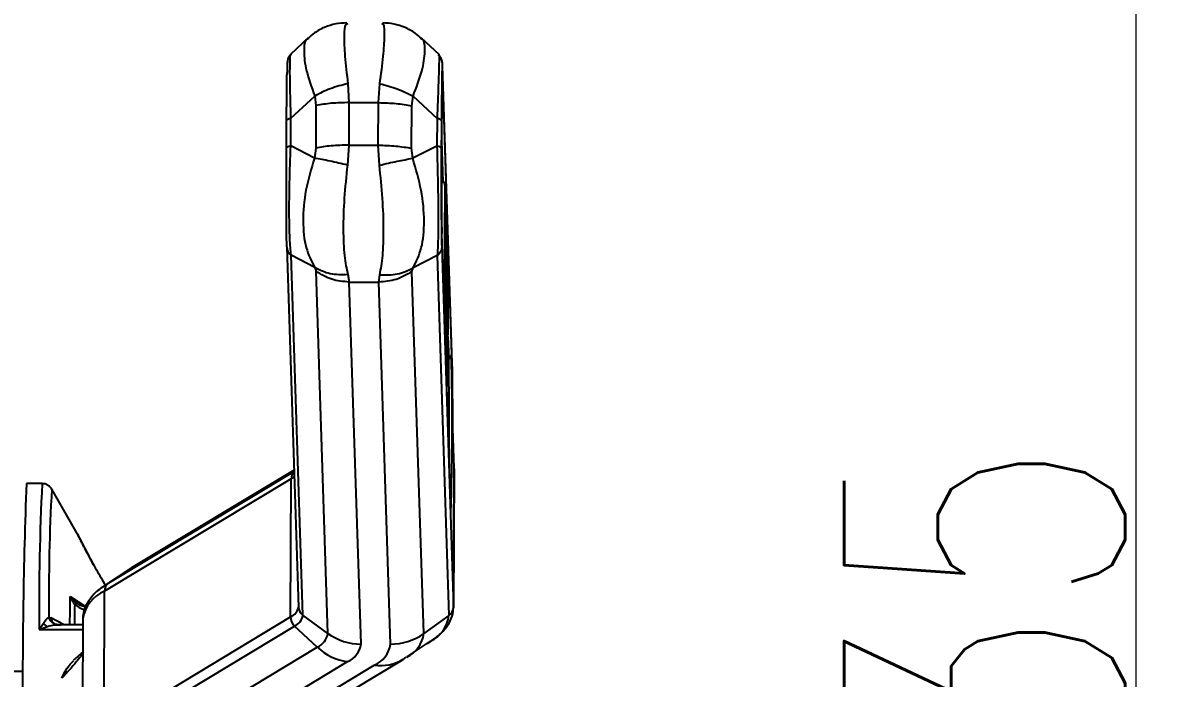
# Model space of a CAD drawing. Header units: millimetres. Extents: x 2312 to 3992, y 755 to 1943.
# Drawn here: x 2991.4 to 3083.6, y 1716.2 to 1769.5 of the extents above; entities that cross this region are included whole.
import ezdxf

# ---------------------------------------------------------------- set-up
doc = ezdxf.new("R2010")
doc.units = ezdxf.units.MM
doc.layers.add('标注', color=3, linetype='Continuous', lineweight=13)
doc.styles.add('SLDTEXTSTYLE1', font='txt.shx', dxfattribs={"width": 0.7, "bigfont": 'gbcbig.shx'})
doc.dimstyles.new('SLDDIMSTYLE12$0', dxfattribs={"dimtxt": 12, "dimasz": 10, "dimexe": 0, "dimexo": 0.0625, "dimgap": 0.875, "dimtad": 1, "dimdec": 1, "dimlfac": 1.8, "dimrnd": 1e-09, "dimzin": 12, "dimdsep": 46, "dimtxsty": 'SLDTEXTSTYLE1', "dimcen": 0.09, "dimdle": 8.16, "dimclrd": 3, "dimclre": 3, "dimadec": 0, "dimazin": 3, "dimtfac": 1, "dimtdec": 1, "dimtofl": 0, "dimtmove": 0, "dimatfit": 3, "dimfxl": 0, "dimfrac": 2, "dimtolj": 1, "dimlwd": 5, "dimlwe": 5, "dimarcsym": 0})

# ---------------------------------------------------------------- blocks, each defined once
blk = doc.blocks.new('*D30')
at = {"layer": 'Defpoints', "color": 0, "transparency": 16777216}
for p in [(2936.869, 1849.508), (2978.693, 1580.673), (3081.89, 1580.673)]:
    blk.add_point(p, dxfattribs=at)
at = {"layer": '标注', "color": 3, "lineweight": 5, "transparency": 16777216}
blk.add_line((2936.931, 1849.508), (3081.89, 1849.508), dxfattribs=at)
at = {"layer": '标注', "color": 3, "linetype": 'Continuous', "lineweight": 5, "transparency": 16777216}
for p, q in [((3081.89, 1839.508), (3081.89, 1590.673)), ((2978.755, 1580.673), (3081.89, 1580.673))]:
    blk.add_line(p, q, dxfattribs=at)
at = {"layer": '标注', "color": 3, "transparency": 16777216}
for points in [[(3080.223, 1839.508), (3083.556, 1839.508), (3081.89, 1849.508)], [(3080.223, 1590.673), (3083.556, 1590.673), (3081.89, 1580.673)]]:
    blk.add_solid(points, dxfattribs=at)
at = {"layer": '标注', "color": 0, "transparency": 16777216, "insert": (3069.586, 1715.09), "char_height": 10, "attachment_point": 5, "rotation": 90, "style": 'SLDTEXTSTYLE1'}
blk.add_mtext('\\A1;{\\H2.28571x;235}', dxfattribs=at)

msp = doc.modelspace()

# ---------------------------------------------------------------- linework, layer by layer
at = {"color": 7, "linetype": 'Continuous', "lineweight": 25}
for p, q in [((3017.815, 1769.422), (3017.728, 1769.376)), ((3020.647, 1769.369), (3020.577, 1769.416)), ((3014.59, 1768.249), (3013.134, 1766.898)), ((3014.63, 1768.203), (3014.581, 1768.182)), ((3023.77, 1768.171), (3023.712, 1768.198)), ((3025.254, 1766.868), (3023.76, 1768.253)), ((3026.296, 1741.804), (3025.51, 1765.975)), ((3026.296, 1741.773), (3025.51, 1765.943)), ((3025.482, 1765.034), (3025.483, 1765.047)), ((3025.504, 1764.944), (3026.234, 1742.493)), ((3017.804, 1764.532), (3017.896, 1762.99)), ((3020.296, 1762.985), (3020.407, 1764.527)), ((3013.175, 1761.725), (3015.108, 1763.519)), ((3015.108, 1763.519), (3015.205, 1762.748)), ((3017.896, 1762.99), (3017.879, 1759.529)), ((3017.896, 1762.99), (3020.296, 1762.985)), ((3020.279, 1759.524), (3020.296, 1762.985)), ((3023.004, 1762.731), (3023.11, 1763.502)), ((3023.11, 1763.502), (3025.055, 1761.699)), ((3015.205, 1762.748), (3015.187, 1759.287)), ((3022.987, 1759.27), (3023.004, 1762.731)), ((3012.811, 1759.278), (3012.822, 1761.527)), ((3013.164, 1759.475), (3013.175, 1761.725)), ((3025.055, 1761.699), (3025.044, 1759.45)), ((3025.421, 1761.5), (3025.41, 1759.251)), ((3025.421, 1758.221), (3025.438, 1761.681)), ((3015.083, 1758.474), (3013.164, 1759.475)), ((3015.187, 1759.287), (3015.083, 1758.474)), ((3017.879, 1759.529), (3017.771, 1757.904)), ((3017.879, 1759.529), (3020.279, 1759.524)), ((3020.374, 1757.898), (3020.279, 1759.524)), ((3023.085, 1758.457), (3022.987, 1759.27)), ((3025.044, 1759.45), (3023.085, 1758.457)), ((3025.429, 1759.882), (3025.539, 1756.509)), ((3025.416, 1756.51), (3025.703, 1756.509)), ((3025.703, 1756.509), (3025.665, 1748.765)), ((3025.735, 1755.527), (3025.703, 1756.509)), ((3025.696, 1752.805), (3025.709, 1755.365)), ((3025.705, 1754.665), (3025.731, 1754.665)), ((3025.709, 1755.365), (3025.731, 1754.665)), ((3025.701, 1753.909), (3025.742, 1753.908)), ((3025.796, 1753.675), (3025.729, 1746.783)), ((3025.806, 1753.358), (3025.796, 1753.675)), ((3025.696, 1752.92), (3025.741, 1752.92)), ((3025.716, 1752.173), (3025.696, 1752.805)), ((3025.797, 1744.71), (3025.806, 1753.358)), ((3026.17, 1729.897), (3025.44, 1752.349)), ((3025.441, 1752.333), (3025.44, 1752.349)), ((3026.171, 1729.882), (3025.441, 1752.333)), ((3025.674, 1748.472), (3025.691, 1751.913)), ((3025.691, 1751.913), (3025.703, 1751.571)), ((3025.714, 1752.255), (3025.735, 1752.255)), ((3025.727, 1751.99), (3025.716, 1752.173)), ((3012.838, 1751.232), (3013.79, 1721.962)), ((3025.437, 1751.236), (3026.389, 1721.966)), ((3025.689, 1751.32), (3025.708, 1751.32)), ((3025.69, 1751.571), (3025.703, 1751.571)), ((3025.703, 1751.571), (3025.708, 1751.32)), ((3025.766, 1749.328), (3025.785, 1751.352)), ((3025.781, 1750.945), (3025.794, 1750.945)), ((3025.794, 1750.945), (3025.791, 1748.574)), ((3025.864, 1751.516), (3025.804, 1751.516)), ((3025.804, 1750.997), (3025.845, 1750.997)), ((3015.113, 1749.569), (3013.194, 1750.57)), ((3014.146, 1721.3), (3013.194, 1750.57)), ((3025.074, 1750.544), (3023.115, 1749.552)), ((3025.074, 1750.544), (3026.025, 1721.275)), ((3025.686, 1750.772), (3025.712, 1750.772)), ((3025.712, 1750.772), (3025.715, 1749.088)), ((3015.113, 1749.569), (3015.221, 1749.268)), ((3016.178, 1719.825), (3015.221, 1749.268)), ((3023.021, 1749.251), (3023.115, 1749.552)), ((3023.978, 1719.809), (3023.021, 1749.251)), ((3025.677, 1749.088), (3025.715, 1749.088)), ((3025.715, 1749.088), (3025.716, 1747.179)), ((3025.728, 1746.81), (3025.726, 1749.309)), ((3025.791, 1748.574), (3025.766, 1749.328)), ((3025.941, 1749.196), (3025.875, 1742.305)), ((3025.952, 1748.879), (3025.941, 1749.196)), ((3017.801, 1748.998), (3017.917, 1748.397)), ((3017.917, 1748.397), (3020.317, 1748.392)), ((3018.874, 1718.954), (3017.917, 1748.397)), ((3020.317, 1748.392), (3020.404, 1748.992)), ((3021.274, 1718.949), (3020.317, 1748.392)), ((3025.557, 1748.766), (3025.665, 1748.765)), ((3025.567, 1748.472), (3025.674, 1748.472)), ((3025.665, 1748.765), (3025.674, 1748.472)), ((3025.739, 1746.473), (3025.759, 1748.577)), ((3025.759, 1748.577), (3025.789, 1747.65)), ((3025.8, 1748.12), (3025.885, 1748.12)), ((3025.8, 1748.113), (3025.895, 1748.112)), ((3025.801, 1748.395), (3025.821, 1748.395)), ((3025.885, 1748.12), (3025.895, 1748.112)), ((3025.942, 1740.231), (3025.952, 1748.879)), ((3025.609, 1747.179), (3025.716, 1747.179)), ((3025.716, 1747.179), (3025.728, 1746.81)), ((3025.751, 1747.651), (3025.789, 1747.65)), ((3025.789, 1747.65), (3025.786, 1745.041)), ((3025.858, 1747.387), (3025.853, 1746.479)), ((3025.888, 1746.448), (3025.858, 1747.387)), ((3025.621, 1746.81), (3025.728, 1746.81)), ((3025.621, 1746.784), (3025.729, 1746.783)), ((3025.631, 1746.473), (3025.739, 1746.473)), ((3025.729, 1746.783), (3025.739, 1746.473)), ((3025.853, 1746.479), (3025.874, 1745.828)), ((3025.874, 1743.582), (3025.888, 1746.448)), ((3025.912, 1744.849), (3025.931, 1746.873)), ((3025.927, 1746.466), (3025.939, 1746.466)), ((3025.939, 1746.466), (3025.936, 1744.095)), ((3025.798, 1745.828), (3025.874, 1745.828)), ((3025.874, 1745.828), (3025.867, 1744.382)), ((3025.678, 1745.041), (3025.786, 1745.041)), ((3025.689, 1744.71), (3025.797, 1744.71)), ((3025.786, 1745.041), (3025.797, 1744.71)), ((3025.797, 1745.202), (3025.817, 1745.202)), ((3025.936, 1744.095), (3025.912, 1744.849)), ((3025.885, 1741.994), (3025.905, 1744.098)), ((3025.905, 1744.098), (3025.935, 1743.172)), ((3025.946, 1743.972), (3026.007, 1742.119)), ((3025.735, 1743.294), (3025.838, 1743.293)), ((3025.741, 1743.104), (3025.851, 1743.103)), ((3025.896, 1743.172), (3025.935, 1743.172)), ((3025.935, 1743.172), (3025.932, 1740.562)), ((3025.767, 1742.305), (3025.875, 1742.305)), ((3025.777, 1741.995), (3025.885, 1741.994)), ((3025.875, 1742.305), (3025.885, 1741.994)), ((3026.007, 1742.119), (3025.944, 1742.085)), ((3026.349, 1736.594), (3026.306, 1741.172)), ((3025.824, 1740.563), (3025.932, 1740.562)), ((3025.834, 1740.231), (3025.942, 1740.231)), ((3025.932, 1740.562), (3025.942, 1740.231)), ((3026.444, 1733.244), (3026.364, 1735.725)), ((3026.445, 1733.213), (3026.364, 1735.693)), ((3013.431, 1732.993), (2998.35, 1723.912)), ((3013.428, 1733.098), (3000.215, 1725.142)), ((3013.428, 1733.101), (3000.334, 1725.217)), ((3026.445, 1733.213), (3026.389, 1721.966)), ((3026.389, 1721.91), (3026.446, 1733.157)), ((3026.445, 1733.213), (3026.444, 1733.244)), ((3026.446, 1733.157), (3026.445, 1733.213)), ((2992.943, 1732.009), (2991.663, 1732.011)), ((2995.8, 1727.942), (2993.726, 1731.553)), ((3013.201, 1732.404), (2998.019, 1723.263)), ((3013.145, 1721.158), (3013.201, 1732.404)), ((3026.171, 1729.882), (3026.17, 1729.897)), ((2998.35, 1723.912), (3000.215, 1725.142)), ((3000.215, 1725.142), (2999.987, 1724.999)), ((3000.334, 1725.217), (3000.085, 1725.05)), ((3000.215, 1725.142), (3000.334, 1725.217)), ((2999.987, 1724.999), (2998.096, 1723.752)), ((2997.963, 1712.016), (2998.019, 1723.263)), ((2998.35, 1723.912), (2998.096, 1723.752)), ((2995.228, 1722.832), (2995.348, 1722.545)), ((2995.228, 1722.832), (2995.405, 1722.596)), ((2995.228, 1722.832), (2996.479, 1722.019)), ((2996.599, 1721.941), (2996.052, 1722.105)), ((3026.389, 1721.966), (3026.389, 1721.91)), ((2992.696, 1720.138), (2993.04, 1720.657)), ((2993.49, 1721.15), (2993.658, 1721.085)), ((2994.724, 1720.53), (2993.658, 1721.085)), ((2994.017, 1720.522), (2993.934, 1720.589)), ((2993.96, 1720.587), (2993.983, 1720.583)), ((2996.243, 1720.526), (2994.154, 1720.531)), ((2994.263, 1720.526), (2994.43, 1720.495)), ((2996.246, 1721.021), (2996.19, 1709.774)), ((2996.246, 1721.021), (2996.247, 1720.965)), ((2997.963, 1712.016), (3013.145, 1721.158)), ((2998.287, 1711.281), (3013.469, 1720.423)), ((3015.319, 1718.711), (3013.469, 1720.423)), ((3016.178, 1719.825), (3014.146, 1721.3)), ((3026.025, 1721.275), (3023.978, 1719.809)), ((2992.696, 1720.138), (2993.376, 1720.386)), ((2992.696, 1720.138), (2996.241, 1720.131)), ((3000.137, 1709.569), (3015.319, 1718.711)), ((3022.648, 1717.932), (3024.539, 1719.179)), ((3007.119, 1708.572), (3022.301, 1717.714)), ((3022.301, 1717.714), (3022.551, 1717.881)), ((3022.301, 1717.714), (3022.421, 1717.789)), ((3002.591, 1708.385), (3017.773, 1717.527)), ((3004.776, 1708.101), (3019.958, 1717.243)), ((2991.388, 1716.712), (2990.28, 1716.714))]:
    msp.add_line(p, q, dxfattribs=at)
at = {"color": 7, "linetype": 'Continuous', "lineweight": 25, "flags": 128}
for points in [[(3025.484, 1765.079), (3025.486, 1765.098), (3025.495, 1765.113), (3025.504, 1764.944)], [(3013.445, 1732.571), (3013.353, 1732.503), (3013.201, 1732.404)], [(3026.189, 1729.629), (3026.184, 1729.637), (3026.171, 1729.882)], [(2995.2, 1720.529), (2995.201, 1720.622), (2995.205, 1720.955), (2995.209, 1721.283), (2995.212, 1721.605), (2995.216, 1721.921), (2995.22, 1722.231), (2995.224, 1722.534), (2995.228, 1722.832)], [(2995.595, 1720.528), (2995.596, 1720.596), (2995.599, 1720.864), (2995.602, 1721.129), (2995.605, 1721.389), (2995.608, 1721.645), (2995.611, 1721.898), (2995.615, 1722.146)]]:
    msp.add_lwpolyline(points, dxfattribs=at)
at = {"color": 7, "linetype": 'Continuous', "lineweight": 25}
for centre, radius, start, end in [((3135.62, 1761.893), 110.182, 178.34301, 180.10998), ((3025.085, 1764.947), 0.419, 337.83715, 359.68134), ((3278.946, 1756.131), 253.534, 179.52781, 180.85834), ((3025.802, 1742.499), 0.431, 298.29875, 359.23979), ((2660.285, 1737.041), 365.757, 359.5536, 0.79553), ((2729.533, 1737.078), 296.75, 358.56161, 1.04556), ((3013.984, 1732.418), 0.783, 134.84246, 181.01178), ((3423.92, 1715.607), 432.568, 177.82659, 180.41759), ((3197.405, 1721.806), 204.716, 177.14346, 180.46687), ((3153.879, 1722.699), 160.397, 176.83633, 180.55364), ((2999.169, 1720.531), 2.964, 112.83834, 170.47843), ((2998.788, 1723.279), 0.77, 124.71255, 181.25291), ((2994.708, 1723.311), 0.998, 309.89094, 314.245), ((2996.012, 1721.861), 0.489, 121.62598, 144.3936), ((3012.737, 1722.139), 1.063, 292.60004, 352.1228), ((3014.642, 1721.994), 0.853, 182.1421, 234.43234), ((3025.531, 1721.976), 0.857, 305.17423, 359.3645), ((2993.886, 1721.366), 1.105, 219.944, 242.45305), ((3014.151, 1721.163), 1.006, 180.30083, 227.33757), ((3013.04, 1721.453), 1.116, 292.59962, 352.12381), ((3023.324, 1721.615), 2.722, 296.5064, 352.8278), ((3014.775, 1720.019), 1.417, 292.60004, 352.1228), ((3018.874, 1723.562), 4.608, 234.19436, 269.99542), ((3021.291, 1723.579), 4.63, 269.78702, 305.47241), ((3021.528, 1720.125), 2.471, 295.45671, 352.63853), ((3018.408, 1721.978), 4.496, 226.59906, 261.87781), ((3017.075, 1719.203), 1.816, 292.60004, 352.1228), ((3019.124, 1719.247), 2.17, 292.60004, 352.1228), ((3020.459, 1720.819), 3.61, 262.03061, 300.68345)]:
    msp.add_arc(centre, radius, start, end, dxfattribs=at)
for points, knots in [([(3017.731, 1769.471), (3017.424, 1769.455), (3016.802, 1769.421), (3015.906, 1769.129), (3015.137, 1768.727), (3014.735, 1768.357), (3014.565, 1768.2)], [0, 0, 0, 0, 0.2632906, 0.532556, 0.8020144, 1, 1, 1, 1]), ([(3017.728, 1769.376), (3017.69, 1769.369), (3017.553, 1769.346), (3017.487, 1768.465), (3017.534, 1766.852), (3017.714, 1765.307), (3017.804, 1764.532)], [0, 0, 0, 0, 0.111973, 0.407208, 0.702522, 1, 1, 1, 1]), ([(3020.407, 1764.527), (3020.51, 1765.301), (3020.715, 1766.845), (3020.814, 1768.457), (3020.791, 1769.339), (3020.678, 1769.363), (3020.647, 1769.369)], [0, 0, 0, 0, 0.29748, 0.592797, 0.888034, 1, 1, 1, 1]), ([(3023.791, 1768.195), (3023.624, 1768.35), (3023.227, 1768.718), (3022.464, 1769.119), (3021.572, 1769.413), (3020.951, 1769.448), (3020.645, 1769.465)], [0, 0, 0, 0, 0.195762, 0.465926, 0.735935, 1, 1, 1, 1]), ([(3014.581, 1768.182), (3014.553, 1768.171), (3014.283, 1768.069), (3014.191, 1767.206), (3014.348, 1765.66), (3014.854, 1764.234), (3015.108, 1763.519)], [0, 0, 0, 0, 0.037464, 0.35747, 0.677562, 1, 1, 1, 1]), ([(3023.11, 1763.502), (3023.377, 1764.216), (3023.91, 1765.639), (3024.119, 1767.187), (3024.06, 1768.054), (3023.803, 1768.158), (3023.77, 1768.171)], [0, 0, 0, 0, 0.319527, 0.636729, 0.953845, 1, 1, 1, 1]), ([(3013.256, 1767.003), (3013.191, 1766.946), (3013.09, 1766.857), (3013.003, 1766.718), (3012.925, 1766.549), (3012.885, 1766.334), (3012.871, 1766.034), (3012.865, 1765.771), (3012.861, 1765.483), (3012.86, 1765.444)], [0, 0, 0, 0, 0.0833131, 0.1308532, 0.1866538, 0.341542, 0.5864242, 0.9450383, 1, 1, 1, 1]), ([(3013.175, 1761.725), (3013.148, 1762.68), (3013.096, 1764.449), (3013.097, 1766.211), (3013.13, 1766.985), (3013.174, 1766.866), (3013.182, 1766.842)], [0, 0, 0, 0, 0.342758, 0.634971, 0.927291, 1, 1, 1, 1]), ([(3025.197, 1766.802), (3025.203, 1766.834), (3025.227, 1766.964), (3025.219, 1766.178), (3025.168, 1764.407), (3025.094, 1762.646), (3025.055, 1761.699)], [0, 0, 0, 0, 0.089897, 0.377495, 0.665273, 1, 1, 1, 1]), ([(3025.511, 1765.956), (3025.488, 1766.188), (3025.453, 1766.565), (3025.297, 1766.747), (3025.237, 1766.816)], [0, 0, 0, 0, 0.616936, 1, 1, 1, 1]), ([(3025.51, 1765.943), (3025.504, 1766.093), (3025.491, 1766.371), (3025.472, 1766.085), (3025.453, 1765.252), (3025.434, 1763.722), (3025.426, 1762.278), (3025.421, 1761.5)], [0, 0, 0, 0, 0.208541, 0.38814, 0.554437, 0.759769, 1, 1, 1, 1]), ([(3012.822, 1761.527), (3012.826, 1762.199), (3012.833, 1763.449), (3012.847, 1764.804), (3012.856, 1765.276), (3012.859, 1765.444)], [0, 0, 0, 0, 0.427501, 0.795446, 1, 1, 1, 1]), ([(3017.804, 1764.532), (3017.315, 1764.407), (3016.336, 1764.157), (3015.517, 1763.732), (3015.108, 1763.519)], [0, 0, 0, 0, 0.500002, 1, 1, 1, 1]), ([(3020.407, 1764.527), (3020.893, 1764.4), (3021.87, 1764.146), (3022.695, 1763.717), (3023.11, 1763.502)], [0, 0, 0, 0, 0.496867, 1, 1, 1, 1]), ([(3012.838, 1751.263), (3012.832, 1751.508), (3012.82, 1751.966), (3012.808, 1753.227), (3012.801, 1754.844), (3012.801, 1756.952), (3012.807, 1758.463), (3012.811, 1759.278)], [0, 0, 0, 0, 0.208541, 0.38814, 0.554437, 0.759769, 1, 1, 1, 1]), ([(3013.194, 1750.57), (3013.152, 1750.969), (3013.074, 1751.709), (3013.033, 1753.894), (3013.058, 1756.589), (3013.127, 1758.466), (3013.164, 1759.475)], [0, 0, 0, 0, 0.270291, 0.500884, 0.73162, 1, 1, 1, 1]), ([(3025.044, 1759.45), (3025.073, 1758.432), (3025.129, 1756.546), (3025.159, 1753.846), (3025.145, 1751.675), (3025.098, 1750.94), (3025.074, 1750.544)], [0, 0, 0, 0, 0.270536, 0.501177, 0.731903, 1, 1, 1, 1]), ([(3025.41, 1759.251), (3025.407, 1758.546), (3025.401, 1757.236), (3025.4, 1755.314), (3025.405, 1753.595), (3025.417, 1752.069), (3025.43, 1751.527), (3025.437, 1751.236)], [0, 0, 0, 0, 0.2087237, 0.3883695, 0.5546856, 0.7599719, 1, 1, 1, 1]), ([(3015.083, 1758.474), (3014.823, 1757.602), (3014.304, 1755.864), (3014.099, 1753.329), (3014.321, 1751.09), (3014.848, 1750.077), (3015.113, 1749.569)], [0, 0, 0, 0, 0.2509317, 0.5000153, 0.7490533, 1, 1, 1, 1]), ([(3017.771, 1757.904), (3017.286, 1758.019), (3016.309, 1758.25), (3015.493, 1758.399), (3015.083, 1758.474)], [0, 0, 0, 0, 0.496867, 1, 1, 1, 1]), ([(3020.374, 1757.898), (3020.864, 1758.012), (3021.844, 1758.239), (3022.671, 1758.385), (3023.085, 1758.457)], [0, 0, 0, 0, 0.500001, 1, 1, 1, 1]), ([(3023.115, 1749.552), (3023.368, 1750.059), (3023.871, 1751.07), (3024.071, 1753.308), (3023.855, 1755.844), (3023.343, 1757.584), (3023.085, 1758.457)], [0, 0, 0, 0, 0.250947, 0.499985, 0.749068, 1, 1, 1, 1]), ([(3017.771, 1757.904), (3017.673, 1756.997), (3017.477, 1755.191), (3017.403, 1752.628), (3017.493, 1750.417), (3017.698, 1749.472), (3017.801, 1748.998)], [0, 0, 0, 0, 0.250932, 0.500015, 0.749053, 1, 1, 1, 1]), ([(3020.404, 1748.992), (3020.494, 1749.466), (3020.672, 1750.41), (3020.739, 1752.621), (3020.656, 1755.184), (3020.468, 1756.991), (3020.374, 1757.898)], [0, 0, 0, 0, 0.2509467, 0.4999848, 0.7490685, 1, 1, 1, 1]), ([(3025.746, 1755.075), (3025.745, 1755.163), (3025.741, 1755.344), (3025.737, 1755.465), (3025.735, 1755.527)], [0, 0, 0, 0, 0.488926, 1, 1, 1, 1]), ([(3025.731, 1754.665), (3025.734, 1754.581), (3025.737, 1754.46), (3025.74, 1754.175), (3025.741, 1753.993), (3025.742, 1753.908)], [0, 0, 0, 0, 0.543186, 0.786759, 1, 1, 1, 1]), ([(3025.752, 1754.498), (3025.751, 1754.624), (3025.749, 1754.851), (3025.747, 1755.006), (3025.746, 1755.075)], [0, 0, 0, 0, 0.557546, 1, 1, 1, 1]), ([(3025.742, 1753.908), (3025.742, 1753.748), (3025.742, 1753.51), (3025.742, 1753.165), (3025.741, 1753.002), (3025.741, 1752.92)], [0, 0, 0, 0, 0.508701, 0.751783, 1, 1, 1, 1]), ([(3025.751, 1752.622), (3025.751, 1752.812), (3025.753, 1753.148), (3025.753, 1753.49), (3025.753, 1753.638)], [0, 0, 0, 0, 0.565505, 1, 1, 1, 1]), ([(3025.753, 1753.638), (3025.753, 1753.815), (3025.753, 1754.125), (3025.752, 1754.386), (3025.752, 1754.498)], [0, 0, 0, 0, 0.573896, 1, 1, 1, 1]), ([(3025.741, 1752.92), (3025.74, 1752.79), (3025.738, 1752.53), (3025.736, 1752.347), (3025.735, 1752.255)], [0, 0, 0, 0, 0.5017512, 1, 1, 1, 1]), ([(3025.785, 1751.352), (3025.787, 1751.589), (3025.791, 1752.026), (3025.795, 1752.497), (3025.796, 1752.713)], [0, 0, 0, 0, 0.541959, 1, 1, 1, 1]), ([(3025.796, 1752.713), (3025.796, 1752.425), (3025.795, 1751.834), (3025.794, 1751.246), (3025.794, 1750.945)], [0, 0, 0, 0, 0.488691, 1, 1, 1, 1]), ([(3025.72, 1751.131), (3025.722, 1751.105), (3025.727, 1751.058), (3025.734, 1751.158), (3025.741, 1751.427), (3025.747, 1751.925), (3025.749, 1752.382), (3025.751, 1752.622)], [0, 0, 0, 0, 0.224851, 0.416915, 0.587667, 0.783237, 1, 1, 1, 1]), ([(3025.735, 1752.255), (3025.734, 1752.182), (3025.731, 1752.036), (3025.728, 1752.005), (3025.727, 1751.99)], [0, 0, 0, 0, 0.501125, 1, 1, 1, 1]), ([(3025.708, 1751.32), (3025.709, 1751.257), (3025.711, 1751.104), (3025.712, 1750.894), (3025.712, 1750.772)], [0, 0, 0, 0, 0.414273, 1, 1, 1, 1]), ([(3025.726, 1749.309), (3025.726, 1749.742), (3025.725, 1750.431), (3025.721, 1750.941), (3025.72, 1751.131)], [0, 0, 0, 0, 0.628575, 1, 1, 1, 1]), ([(3025.845, 1750.997), (3025.84, 1750.619), (3025.83, 1749.917), (3025.824, 1748.876), (3025.821, 1748.395)], [0, 0, 0, 0, 0.538165, 1, 1, 1, 1]), ([(3025.877, 1751.311), (3025.874, 1751.389), (3025.868, 1751.535), (3025.857, 1751.524), (3025.85, 1751.194), (3025.845, 1750.997)], [0, 0, 0, 0, 0.308178, 0.586268, 1, 1, 1, 1]), ([(3025.894, 1750.157), (3025.891, 1750.436), (3025.887, 1750.96), (3025.88, 1751.199), (3025.877, 1751.311)], [0, 0, 0, 0, 0.531898, 1, 1, 1, 1]), ([(3025.831, 1748.157), (3025.834, 1748.586), (3025.837, 1749.206), (3025.844, 1749.867), (3025.848, 1750.095), (3025.85, 1750.207)], [0, 0, 0, 0, 0.534466, 0.771404, 1, 1, 1, 1]), ([(3025.85, 1750.207), (3025.851, 1750.296), (3025.855, 1750.474), (3025.863, 1750.641), (3025.869, 1750.52), (3025.873, 1750.437)], [0, 0, 0, 0, 0.239489, 0.478586, 1, 1, 1, 1]), ([(3025.873, 1750.437), (3025.875, 1750.35), (3025.88, 1750.178), (3025.883, 1749.816), (3025.884, 1749.64)], [0, 0, 0, 0, 0.512975, 1, 1, 1, 1]), ([(3025.895, 1748.112), (3025.896, 1748.546), (3025.898, 1749.292), (3025.895, 1749.902), (3025.894, 1750.157)], [0, 0, 0, 0, 0.581466, 1, 1, 1, 1]), ([(3017.801, 1748.998), (3017.313, 1748.985), (3016.337, 1748.958), (3015.521, 1749.365), (3015.113, 1749.569)], [0, 0, 0, 0, 0.5, 1, 1, 1, 1]), ([(3020.404, 1748.993), (3020.891, 1748.977), (3021.872, 1748.945), (3022.699, 1749.349), (3023.115, 1749.552)], [0, 0, 0, 0, 0.4968674, 1, 1, 1, 1]), ([(3025.884, 1749.64), (3025.885, 1749.541), (3025.886, 1749.339), (3025.887, 1748.83), (3025.886, 1748.41), (3025.885, 1748.12)], [0, 0, 0, 0, 0.2310356, 0.4684676, 1, 1, 1, 1]), ([(3025.821, 1748.395), (3025.818, 1747.758), (3025.814, 1746.658), (3025.816, 1745.633), (3025.817, 1745.202)], [0, 0, 0, 0, 0.579486, 1, 1, 1, 1]), ([(3025.827, 1745.644), (3025.826, 1745.823), (3025.826, 1746.19), (3025.826, 1747.051), (3025.829, 1747.704), (3025.831, 1748.157)], [0, 0, 0, 0, 0.226415, 0.462622, 1, 1, 1, 1]), ([(3025.931, 1746.873), (3025.933, 1747.11), (3025.937, 1747.547), (3025.941, 1748.019), (3025.942, 1748.235)], [0, 0, 0, 0, 0.5419593, 1, 1, 1, 1]), ([(3025.942, 1748.235), (3025.942, 1747.946), (3025.94, 1747.356), (3025.94, 1746.767), (3025.939, 1746.466)], [0, 0, 0, 0, 0.488691, 1, 1, 1, 1]), ([(3025.842, 1744.224), (3025.839, 1744.374), (3025.833, 1744.591), (3025.829, 1745.151), (3025.827, 1745.48), (3025.827, 1745.644)], [0, 0, 0, 0, 0.52641, 0.764235, 1, 1, 1, 1]), ([(3025.817, 1745.202), (3025.819, 1744.721), (3025.824, 1743.828), (3025.834, 1743.462), (3025.838, 1743.293)], [0, 0, 0, 0, 0.5372592, 1, 1, 1, 1]), ([(3025.838, 1743.293), (3025.844, 1743.182), (3025.856, 1742.976), (3025.868, 1743.392), (3025.874, 1743.582)], [0, 0, 0, 0, 0.542418, 1, 1, 1, 1]), ([(3025.857, 1744.134), (3025.855, 1744.107), (3025.849, 1744.054), (3025.845, 1744.167), (3025.842, 1744.224)], [0, 0, 0, 0, 0.502085, 1, 1, 1, 1]), ([(3025.867, 1744.382), (3025.866, 1744.337), (3025.863, 1744.211), (3025.859, 1744.164), (3025.857, 1744.134)], [0, 0, 0, 0, 0.359838, 1, 1, 1, 1]), ([(3026.306, 1741.172), (3026.304, 1741.319), (3026.302, 1741.576), (3026.298, 1741.713), (3026.296, 1741.773)], [0, 0, 0, 0, 0.567773, 1, 1, 1, 1]), ([(3026.364, 1735.693), (3026.361, 1735.796), (3026.356, 1736.007), (3026.352, 1736.396), (3026.349, 1736.594)], [0, 0, 0, 0, 0.490293, 1, 1, 1, 1]), ([(2993.75, 1731.505), (2993.746, 1731.513), (2993.727, 1731.56), (2993.628, 1731.71), (2993.417, 1731.89), (2993.165, 1732.005), (2992.998, 1731.996), (2992.942, 1731.992)], [0, 0, 0, 0, 0.048878, 0.281774, 0.552307, 0.850311, 1, 1, 1, 1]), ([(3026.179, 1729.705), (3026.179, 1729.705), (3026.181, 1729.695), (3026.175, 1729.753), (3026.172, 1729.847), (3026.17, 1729.897)], [0, 0, 0, 0, 0.025703, 0.471042, 1, 1, 1, 1]), ([(2997.125, 1725.407), (2996.923, 1725.778), (2996.613, 1726.349), (2996.282, 1726.989), (2996.074, 1727.396), (2995.924, 1727.695), (2995.829, 1727.884), (2995.789, 1727.964), (2995.803, 1727.936), (2995.869, 1727.8), (2996.032, 1727.473), (2996.376, 1726.79), (2996.772, 1726.052), (2996.98, 1725.665)], [0, 0, 0, 0, 0.145378, 0.223779, 0.296988, 0.367211, 0.435115, 0.50037, 0.565984, 0.632494, 0.700413, 0.842898, 1, 1, 1, 1]), ([(2996.98, 1725.665), (2997.229, 1725.213), (2997.595, 1724.549), (2997.963, 1723.944), (2998.081, 1723.751)], [0, 0, 0, 0, 0.680859, 1, 1, 1, 1]), ([(2998.374, 1723.927), (2998.195, 1723.811), (2997.66, 1723.465), (2997.176, 1723.097), (2996.973, 1722.79), (2996.966, 1722.78)], [0, 0, 0, 0, 0.327559, 0.977744, 1, 1, 1, 1]), ([(2995.348, 1722.545), (2995.393, 1722.462), (2995.471, 1722.32), (2995.572, 1722.197), (2995.615, 1722.146)], [0, 0, 0, 0, 0.583032, 1, 1, 1, 1]), ([(2995.756, 1722.277), (2995.687, 1722.33), (2995.559, 1722.427), (2995.454, 1722.542), (2995.405, 1722.596)], [0, 0, 0, 0, 0.53648, 1, 1, 1, 1]), ([(2995.756, 1722.277), (2995.828, 1722.231), (2995.93, 1722.164), (2996.029, 1722.119), (2996.058, 1722.106)], [0, 0, 0, 0, 0.705837, 1, 1, 1, 1]), ([(2996.966, 1722.78), (2996.795, 1722.555), (2996.462, 1722.115), (2996.258, 1721.463), (2996.25, 1721.067), (2996.247, 1720.934)], [0, 0, 0, 0, 0.409827, 0.801838, 1, 1, 1, 1]), ([(2995.615, 1722.146), (2995.724, 1722.075), (2995.96, 1721.922), (2996.232, 1721.794), (2996.382, 1721.755), (2996.397, 1721.751)], [0, 0, 0, 0, 0.440035, 0.944506, 1, 1, 1, 1]), ([(3024.262, 1719.004), (3024.443, 1719.119), (3024.983, 1719.462), (3025.643, 1720.052), (3026.161, 1720.808), (3026.378, 1721.467), (3026.386, 1721.864), (3026.388, 1721.997)], [0, 0, 0, 0, 0.145914, 0.435546, 0.672725, 0.890111, 1, 1, 1, 1]), ([(2993.04, 1720.657), (2993.131, 1720.778), (2993.292, 1720.992), (2993.43, 1721.102), (2993.49, 1721.15)], [0, 0, 0, 0, 0.5684211, 1, 1, 1, 1]), ([(2993.376, 1720.386), (2993.574, 1720.442), (2993.89, 1720.529), (2994.163, 1720.527), (2994.263, 1720.526)], [0, 0, 0, 0, 0.629088, 1, 1, 1, 1]), ([(2994.263, 1720.526), (2994.178, 1720.531), (2994.003, 1720.54), (2993.768, 1720.674), (2993.58, 1720.881), (2993.519, 1721.062), (2993.49, 1721.15)], [0, 0, 0, 0, 0.243227, 0.500002, 0.756776, 1, 1, 1, 1]), ([(2994.43, 1720.495), (2994.342, 1720.492), (2994.16, 1720.485), (2993.918, 1720.606), (2993.733, 1720.811), (2993.683, 1720.996), (2993.658, 1721.085)], [0, 0, 0, 0, 0.242333, 0.499939, 0.757578, 1, 1, 1, 1]), ([(2996.286, 1718.275), (2996.266, 1718.239), (2996.22, 1718.154), (2996.076, 1717.951), (2995.78, 1717.57), (2995.242, 1716.935), (2994.788, 1716.445), (2994.534, 1716.17)], [0, 0, 0, 0, 0.084344, 0.197908, 0.319735, 0.619033, 1, 1, 1, 1]), ([(2996.232, 1718.242), (2996.2, 1718.227), (2996.116, 1718.187), (2995.851, 1717.95), (2995.597, 1717.739), (2995.483, 1717.645)], [0, 0, 0, 0, 0.249186, 0.666157, 1, 1, 1, 1]), ([(2994.534, 1716.17), (2994.708, 1716.541), (2994.958, 1717.074), (2995.387, 1717.485), (2995.517, 1717.609)], [0, 0, 0, 0, 0.6973653, 1, 1, 1, 1])]:
    msp.add_open_spline(points, degree=3, knots=knots, dxfattribs=at)
for points in [[(3017.896, 1762.99), (3017.41, 1762.98), (3016.438, 1762.96), (3015.616, 1762.818), (3015.205, 1762.748)], [(3020.296, 1762.985), (3020.783, 1762.973), (3021.757, 1762.948), (3022.588, 1762.803), (3023.004, 1762.731)], [(3012.822, 1761.527), (3012.826, 1761.546), (3012.834, 1761.585), (3012.907, 1761.639), (3013.018, 1761.687), (3013.123, 1761.712), (3013.175, 1761.725)], [(3025.421, 1761.5), (3025.416, 1761.519), (3025.405, 1761.558), (3025.329, 1761.612), (3025.215, 1761.661), (3025.108, 1761.687), (3025.055, 1761.699)], [(3012.811, 1759.278), (3012.815, 1759.297), (3012.823, 1759.335), (3012.896, 1759.389), (3013.007, 1759.438), (3013.112, 1759.463), (3013.164, 1759.475)], [(3017.879, 1759.529), (3017.393, 1759.519), (3016.421, 1759.499), (3015.599, 1759.358), (3015.187, 1759.287)], [(3020.279, 1759.524), (3020.766, 1759.512), (3021.74, 1759.488), (3022.571, 1759.343), (3022.987, 1759.27)], [(3025.41, 1759.251), (3025.405, 1759.27), (3025.394, 1759.308), (3025.318, 1759.363), (3025.203, 1759.412), (3025.097, 1759.437), (3025.044, 1759.45)], [(3012.838, 1751.263), (3012.842, 1751.196), (3012.851, 1751.062), (3012.924, 1750.872), (3013.036, 1750.701), (3013.142, 1750.613), (3013.194, 1750.57)], [(3025.437, 1751.236), (3025.432, 1751.169), (3025.422, 1751.035), (3025.346, 1750.846), (3025.233, 1750.675), (3025.127, 1750.588), (3025.074, 1750.544)], [(3017.917, 1748.397), (3017.43, 1748.437), (3016.458, 1748.517), (3015.633, 1749.018), (3015.221, 1749.268)], [(3023.021, 1749.251), (3022.606, 1749.003), (3021.777, 1748.506), (3020.803, 1748.43), (3020.317, 1748.392)]]:
    msp.add_open_spline(points, degree=3, dxfattribs=at)

# ---------------------------------------------------------------- dimensions: what is measured, and where the dimension line sits
at = {"layer": '标注'}
dim = msp.add_linear_dim(base=(3081.89, 1580.673), p1=(2936.869, 1849.508), p2=(2978.693, 1580.673), angle=90, text='{\\H2.28571x;235}', dimstyle='SLDDIMSTYLE12$0', override={"dimtxt": 10, "dimtdec": 3, "dimtzin": 0}, dxfattribs=at)
dim.commit()
dim.dimension.update_dxf_attribs({"geometry": '*D30', "text_midpoint": (3069.586, 1715.09)})

doc.saveas('drawing.dxf')
